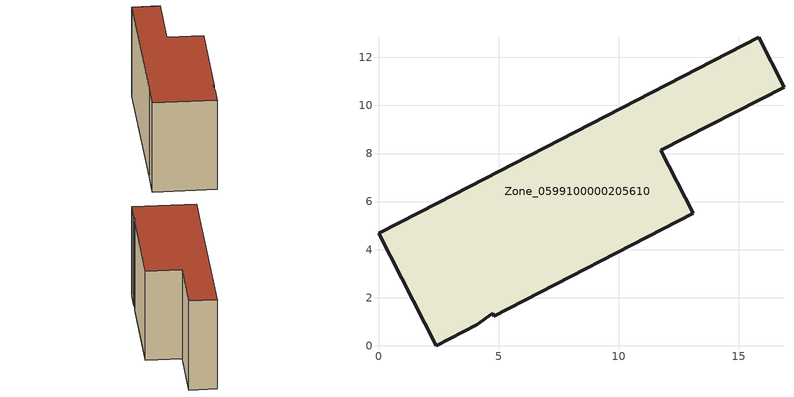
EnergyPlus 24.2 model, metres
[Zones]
Zone_0599100000205610
 floor ground (C_G): 4.75,1.35 4.09,0.87 2.41,0 0,4.67 2.49,5.95 15.82,12.84 16.88,10.77 11.75,8.14 13.11,5.51 4.8,1.23 z0
 wall outside (C_F): 16.88,10.77 15.82,12.84 2.49,5.95 0,4.67 2.41,0 4.09,0.87 4.75,1.35 4.8,1.23 13.11,5.51 11.75,8.14 16.88,10.77 z0:7.93
 roof outside (C_R): 4.09,0.87 4.75,1.35 4.8,1.23 13.11,5.51 11.75,8.14 16.88,10.77 15.82,12.84 2.49,5.95 0,4.67 2.41,0 z7.93
[BUILDING]
Pand.0599100000205610: North Axis=0; Terrain=City; Loads Convergence Tolerance Value=0.04; Temperature Convergence Tolerance Value=0.4; Solar Distribution=FullExterior; Maximum Number of Warmup Days=25; Minimum Number of Warmup Days=1
[Site:Location]
Rotterdam.The.Hague.AP_ZH_NLD Design_Conditions: Latitude=51.96; Longitude=4.45; Time Zone=1; Elevation=-4.5
[SITE:GROUNDTEMPERATURE:BUILDINGSURFACE]
18, 18, 18, 18, 18, 18, 18, 18, 18, 18, 18, 18
[MATERIAL] Thermal Absorptance=0.9; Solar Absorptance=0.7; Visible Absorptance=0.7
Name | Roughness | Thickness | Conductivity | Density | Specific Heat
G.TC.1975-1991 | MediumSmooth | 0.15 | 0.288461 | 540 | 1210
F.TC.1975-1991 | Rough | 0.3 | 0.230769 | 1920 | 840
R.TC.1975-1991 | MediumRough | 0.2 | 0.153846 | 1500 | 1000
[CONSTRUCTION]
C_G: G.TC.1975-1991
C_F: F.TC.1975-1991
C_R: R.TC.1975-1991
[ZONE]
Zone_0599100000205610: Type=1; Multiplier=1; Ceiling Height=Autocalculate; Volume=Autocalculate; Floor Area=autocalculate; Part of Total Floor Area=Yes
[ZONEINFILTRATION:DESIGNFLOWRATE]
Infil_Zone_0599100000205610: Zone or ZoneList or Space or SpaceList=Zone_0599100000205610; Schedule=AlwaysOn; Design Flow Rate Calculation Method=Flow/Area; Flow Rate per Floor Area=0.003; Constant Term Coefficient=1; Temperature Term Coefficient=0; Velocity Term Coefficient=0; Velocity Squared Term Coefficient=0
[HVACTEMPLATE:ZONE:IDEALLOADSAIRSYSTEM]
Zone_0599100000205610: Maximum Heating Supply Air Temperature=50; Minimum Cooling Supply Air Temperature=13; Maximum Heating Supply Air Humidity Ratio=0.0156; Minimum Cooling Supply Air Humidity Ratio=0.0077; Heating Limit=NoLimit; Cooling Limit=NoLimit; Dehumidification Control Type=ConstantSensibleHeatRatio; Cooling Sensible Heat Ratio=0.7; Dehumidification Setpoint=60; Humidification Control Type=None; Humidification Setpoint=30; Outdoor Air Method=None; Outdoor Air Flow Rate per Person=0.00944; Outdoor Air Flow Rate per Zone Floor Area=0; Outdoor Air Flow Rate per Zone=0; Demand Controlled Ventilation Type=None; Outdoor Air Economizer Type=NoEconomizer; Heat Recovery Type=None; Sensible Heat Recovery Effectiveness=0.7; Latent Heat Recovery Effectiveness=0.65
[ZONECONTROL:THERMOSTAT]
ThermostatControl_Zone_0599100000205610: Zone or ZoneList=Zone_0599100000205610; Control Type Schedule=DualSetpointControlType; Control 1=Thermostat_Zone_0599100000205610; Temperature Difference Between Cutout And Setpoint=0
[THERMOSTATSETPOINT:DUALSETPOINT]
Thermostat_Zone_0599100000205610: Heating Setpoint Temperature Schedule=HeatingSetpoint_Zone_0599100000205610; Cooling Setpoint Temperature Schedule=CoolingSetpoint_Zone_0599100000205610
[SCHEDULE:COMPACT]
HeatingSetpoint_Zone_0599100000205610: Through: 12/31, For: AllDays, Until: 24:00, 21
CoolingSetpoint_Zone_0599100000205610: Through: 12/31, For: AllDays, Until: 24:00, 24
DualSetpointControlType: Through: 12/31, For: AllDays, Until: 24:00, 4
AlwaysOn: Through: 12/31, For: AllDays, Until: 24:00, 1
